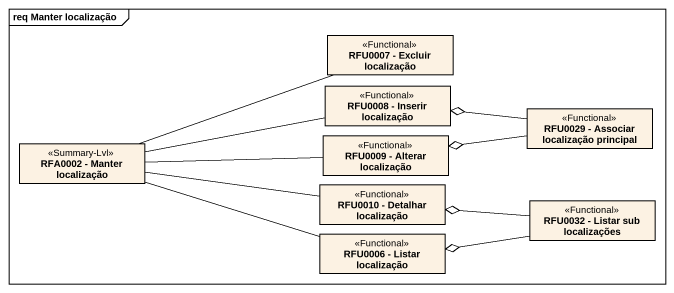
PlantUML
@startuml
mainframe req Manter localização
hide circle
hide empty members
class "RFU0007 - Excluir localização" as RFU0007_Excluir_localização <<Functional>>
class "RFU0008 - Inserir localização" as RFU0008_Inserir_localização <<Functional>>
class "RFA0002 - Manter localização" as RFA0002_Manter_localização <<Summary-Lvl>>
class "RFU0009 - Alterar localização" as RFU0009_Alterar_localização <<Functional>>
class "RFU0029 - Associar localização principal" as RFU0029_Associar <<Functional>>
class "RFU0010 - Detalhar localização" as RFU0010_Detalhar_localização <<Functional>>
class "RFU0032 - Listar sub localizações" as RFU0032_Listar_sub <<Functional>>
class "RFU0006 - Listar localização" as RFU0006_Listar_localização <<Functional>>
RFU0007_Excluir_localização -left- RFA0002_Manter_localização
RFU0008_Inserir_localização -left- RFA0002_Manter_localização
RFU0009_Alterar_localização -left- RFA0002_Manter_localização
RFU0029_Associar -left-o RFU0008_Inserir_localização
RFU0029_Associar -left-o RFU0009_Alterar_localização
RFU0010_Detalhar_localização -left- RFA0002_Manter_localização
RFU0032_Listar_sub -left-o RFU0010_Detalhar_localização
RFU0032_Listar_sub -left-o RFU0006_Listar_localização
RFU0006_Listar_localização -left- RFA0002_Manter_localização
@enduml
